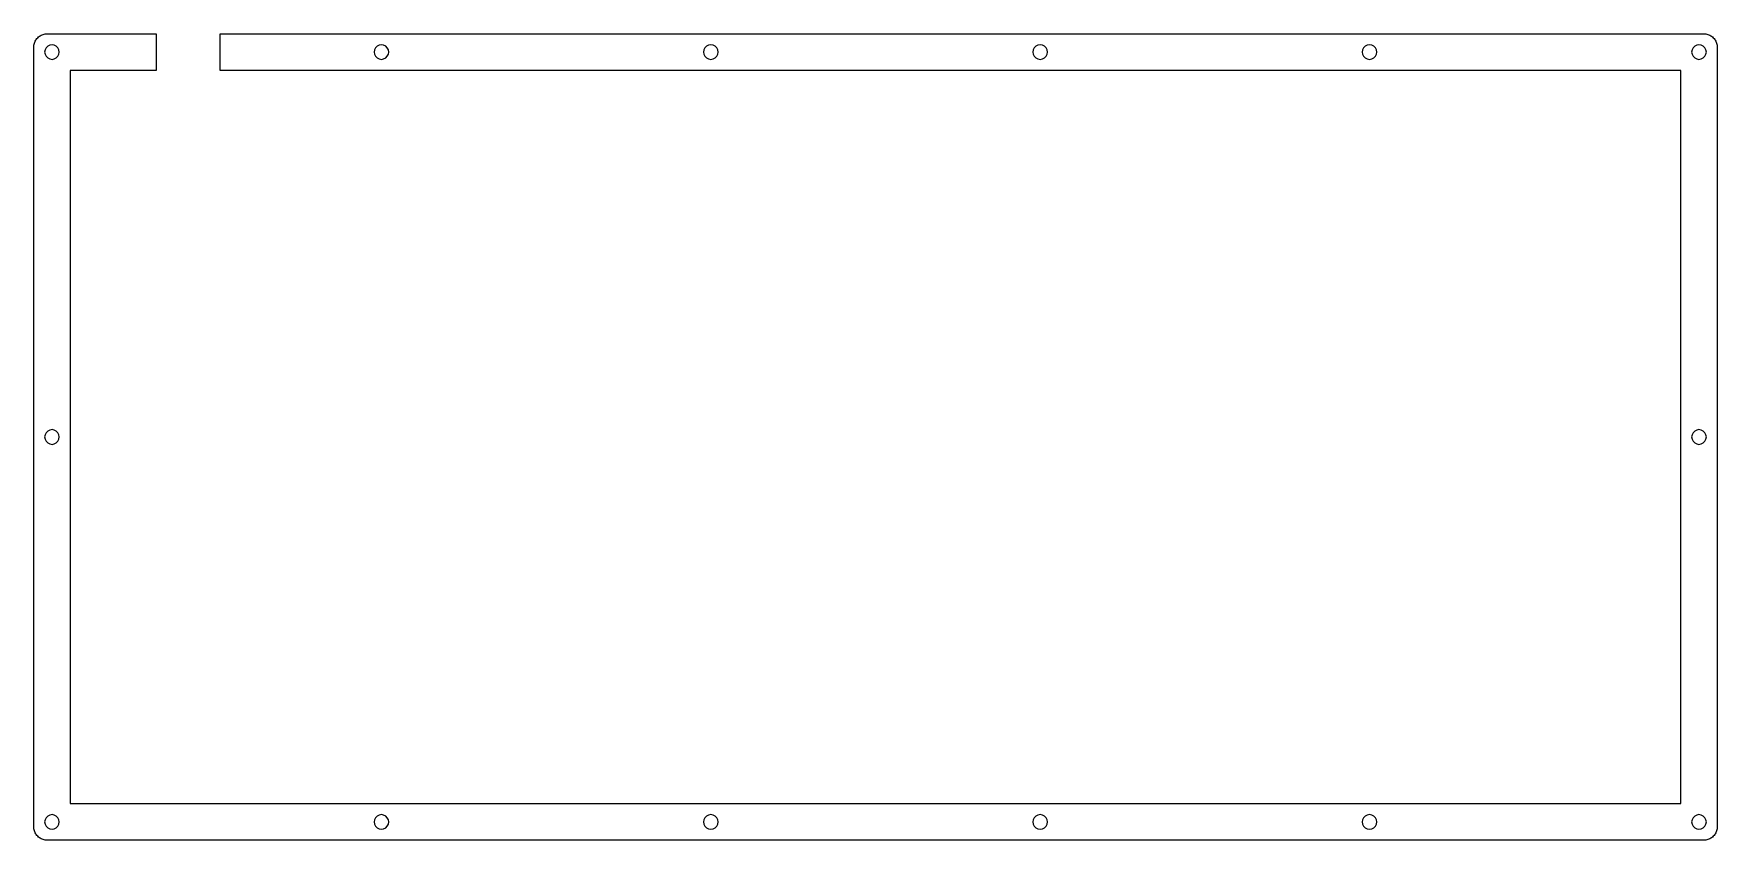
# Model space of a CAD drawing. Extents: x 0 to 368, y 0 to 176.
import ezdxf

# ---------------------------------------------------------------- set-up
doc = ezdxf.new("R2010")
doc.units = 0
doc.layers.get('0').update_dxf_attribs({"linetype": 'CONTINUOUS'})

msp = doc.modelspace()

# ---------------------------------------------------------------- linework, layer by layer
at = {"color": 0}
for p, q in [((0.095085, 173.294), (0.104731, 173.53)), ((0.095085, 3.27284), (0.095085, 173.294)), ((0.104731, 173.53), (0.130914, 173.764)), ((0.130914, 173.764), (0.177767, 173.994)), ((0.177767, 173.994), (0.241157, 174.221)), ((0.241157, 174.221), (0.323839, 174.442)), ((0.323839, 174.442), (0.421679, 174.655)), ((0.421679, 174.655), (0.537436, 174.862)), ((0.537436, 174.862), (0.666972, 175.058)), ((0.666972, 175.058), (0.813043, 175.242)), ((0.813043, 175.242), (0.972894, 175.416)), ((0.972894, 175.416), (1.14653, 175.576)), ((1.14653, 175.576), (1.33119, 175.722)), ((1.33119, 175.722), (1.52687, 175.852)), ((1.52687, 175.852), (1.73357, 175.967)), ((1.73357, 175.967), (1.94717, 176.065)), ((1.94717, 176.065), (2.16765, 176.148)), ((2.16765, 176.148), (2.39503, 176.211)), ((2.39503, 176.211), (2.62516, 176.258)), ((2.57418, 172.788), (2.49425, 172.293)), ((2.80017, 173.236), (2.57418, 172.788)), ((2.62516, 176.258), (2.85943, 176.284)), ((3.15295, 173.589), (2.80017, 173.236)), ((2.85943, 176.284), (3.09507, 176.294)), ((3.09507, 176.294), (26.8318, 176.294)), ((3.6008, 173.815), (3.15295, 173.589)), ((4.09554, 173.893), (3.6008, 173.815)), ((4.58886, 173.815), (4.09554, 173.893)), ((5.03534, 173.589), (4.58886, 173.815)), ((5.38949, 173.236), (5.03534, 173.589)), ((5.61689, 172.788), (5.38949, 173.236)), ((5.69542, 172.293), (5.61689, 172.788)), ((26.8318, 176.294), (26.8318, 168.293)), ((40.8312, 168.293), (40.8312, 176.294)), ((40.8312, 176.294), (364.568, 176.294)), ((74.4679, 172.788), (74.3892, 172.293)), ((74.695, 173.236), (74.4679, 172.788)), ((75.0492, 173.589), (74.695, 173.236)), ((75.4959, 173.815), (75.0492, 173.589)), ((75.989, 173.893), (75.4959, 173.815)), ((76.484, 173.815), (75.989, 173.893)), ((76.9303, 173.589), (76.484, 173.815)), ((77.2844, 173.236), (76.9303, 173.589)), ((77.512, 172.788), (77.2844, 173.236)), ((77.5892, 172.293), (77.512, 172.788)), ((146.363, 172.788), (146.284, 172.293)), ((146.589, 173.236), (146.363, 172.788)), ((146.943, 173.589), (146.589, 173.236)), ((147.389, 173.815), (146.943, 173.589)), ((147.884, 173.893), (147.389, 173.815)), ((148.379, 173.815), (147.884, 173.893)), ((148.824, 173.589), (148.379, 173.815)), ((149.178, 173.236), (148.824, 173.589)), ((149.407, 172.788), (149.178, 173.236)), ((149.484, 172.293), (149.407, 172.788)), ((218.258, 172.788), (218.179, 172.293)), ((218.484, 173.236), (218.258, 172.788)), ((218.838, 173.589), (218.484, 173.236)), ((219.285, 173.815), (218.838, 173.589)), ((219.779, 173.893), (219.285, 173.815)), ((220.274, 173.815), (219.779, 173.893)), ((220.719, 173.589), (220.274, 173.815)), ((221.073, 173.236), (220.719, 173.589)), ((221.301, 172.788), (221.073, 173.236)), ((221.379, 172.293), (221.301, 172.788)), ((290.153, 172.788), (290.073, 172.293)), ((290.379, 173.236), (290.153, 172.788)), ((290.733, 173.589), (290.379, 173.236)), ((291.18, 173.815), (290.733, 173.589)), ((291.673, 173.893), (291.18, 173.815)), ((292.169, 173.815), (291.673, 173.893)), ((292.614, 173.589), (292.169, 173.815)), ((292.968, 173.236), (292.614, 173.589)), ((293.195, 172.788), (292.968, 173.236)), ((293.274, 172.293), (293.195, 172.788)), ((362.045, 172.788), (361.968, 172.293)), ((362.275, 173.236), (362.045, 172.788)), ((362.627, 173.589), (362.275, 173.236)), ((363.075, 173.815), (362.627, 173.589)), ((363.569, 173.893), (363.075, 173.815)), ((364.063, 173.815), (363.569, 173.893)), ((364.508, 173.589), (364.063, 173.815)), ((364.864, 173.236), (364.508, 173.589)), ((364.568, 176.294), (364.804, 176.284)), ((364.804, 176.284), (365.037, 176.258)), ((365.09, 172.788), (364.864, 173.236)), ((365.037, 176.258), (365.27, 176.211)), ((365.171, 172.293), (365.09, 172.788)), ((365.27, 176.211), (365.495, 176.148)), ((365.495, 176.148), (365.718, 176.065)), ((365.718, 176.065), (365.933, 175.967)), ((365.933, 175.967), (366.134, 175.852)), ((366.134, 175.852), (366.332, 175.722)), ((366.332, 175.722), (366.518, 175.576)), ((366.518, 175.576), (366.688, 175.416)), ((366.688, 175.416), (366.85, 175.242)), ((366.85, 175.242), (366.995, 175.058)), ((366.995, 175.058), (367.125, 174.862)), ((367.125, 174.862), (367.242, 174.655)), ((367.242, 174.655), (367.34, 174.442)), ((367.34, 174.442), (367.422, 174.221)), ((367.422, 174.221), (367.485, 173.994)), ((367.485, 173.994), (367.531, 173.764)), ((367.531, 173.764), (367.559, 173.53)), ((367.559, 173.53), (367.57, 173.294)), ((367.57, 173.294), (367.57, 3.27284)), ((2.49425, 172.293), (2.57418, 171.8)), ((2.57418, 171.8), (2.80017, 171.354)), ((2.80017, 171.354), (3.15295, 171)), ((3.15295, 171), (3.6008, 170.772)), ((3.6008, 170.772), (4.09554, 170.693)), ((4.09554, 170.693), (4.58886, 170.772)), ((4.58886, 170.772), (5.03534, 171)), ((5.03534, 171), (5.38949, 171.354)), ((5.38949, 171.354), (5.61689, 171.8)), ((5.61689, 171.8), (5.69542, 172.293)), ((74.3892, 172.293), (74.4679, 171.8)), ((74.4679, 171.8), (74.695, 171.354)), ((74.695, 171.354), (75.0492, 171)), ((75.0492, 171), (75.4959, 170.772)), ((75.4959, 170.772), (75.989, 170.693)), ((75.989, 170.693), (76.484, 170.772)), ((76.484, 170.772), (76.9303, 171)), ((76.9303, 171), (77.2844, 171.354)), ((77.2844, 171.354), (77.512, 171.8)), ((77.512, 171.8), (77.5892, 172.293)), ((146.284, 172.293), (146.363, 171.8)), ((146.363, 171.8), (146.589, 171.354)), ((146.589, 171.354), (146.943, 171)), ((146.943, 171), (147.389, 170.772)), ((147.389, 170.772), (147.884, 170.693)), ((147.884, 170.693), (148.379, 170.772)), ((148.379, 170.772), (148.824, 171)), ((148.824, 171), (149.178, 171.354)), ((149.178, 171.354), (149.407, 171.8)), ((149.407, 171.8), (149.484, 172.293)), ((218.179, 172.293), (218.258, 171.8)), ((218.258, 171.8), (218.484, 171.354)), ((218.484, 171.354), (218.838, 171)), ((218.838, 171), (219.285, 170.772)), ((219.285, 170.772), (219.779, 170.693)), ((219.779, 170.693), (220.274, 170.772)), ((220.274, 170.772), (220.719, 171)), ((220.719, 171), (221.073, 171.354)), ((221.073, 171.354), (221.301, 171.8)), ((221.301, 171.8), (221.379, 172.293)), ((290.073, 172.293), (290.153, 171.8)), ((290.153, 171.8), (290.379, 171.354)), ((290.379, 171.354), (290.733, 171)), ((290.733, 171), (291.18, 170.772)), ((291.18, 170.772), (291.673, 170.693)), ((291.673, 170.693), (292.169, 170.772)), ((292.169, 170.772), (292.614, 171)), ((292.614, 171), (292.968, 171.354)), ((292.968, 171.354), (293.195, 171.8)), ((293.195, 171.8), (293.274, 172.293)), ((361.968, 172.293), (362.045, 171.8)), ((362.045, 171.8), (362.275, 171.354)), ((362.275, 171.354), (362.627, 171)), ((362.627, 171), (363.075, 170.772)), ((363.075, 170.772), (363.569, 170.693)), ((363.569, 170.693), (364.063, 170.772)), ((364.063, 170.772), (364.508, 171)), ((364.508, 171), (364.864, 171.354)), ((364.864, 171.354), (365.09, 171.8)), ((365.09, 171.8), (365.171, 172.293)), ((26.8318, 168.293), (8.09597, 168.293)), ((8.09597, 168.293), (8.09597, 8.27236)), ((359.569, 168.293), (40.8312, 168.293)), ((359.569, 8.27236), (359.569, 168.293)), ((2.57418, 88.7772), (2.49425, 88.284)), ((2.49425, 88.284), (2.57418, 87.7895)), ((2.80017, 89.2239), (2.57418, 88.7772)), ((3.15295, 89.578), (2.80017, 89.2239)), ((3.6008, 89.8052), (3.15295, 89.578)), ((4.09554, 89.8839), (3.6008, 89.8052)), ((4.58886, 89.8052), (4.09554, 89.8839)), ((5.03534, 89.578), (4.58886, 89.8052)), ((5.38949, 89.2239), (5.03534, 89.578)), ((5.61689, 88.7772), (5.38949, 89.2239)), ((5.69542, 88.284), (5.61689, 88.7772)), ((5.61689, 87.7895), (5.69542, 88.284)), ((362.045, 88.7772), (361.968, 88.284)), ((361.968, 88.284), (362.045, 87.7895)), ((362.275, 89.2239), (362.045, 88.7772)), ((362.627, 89.578), (362.275, 89.2239)), ((363.075, 89.8052), (362.627, 89.578)), ((363.569, 89.8839), (363.075, 89.8052)), ((364.063, 89.8052), (363.569, 89.8839)), ((364.508, 89.578), (364.063, 89.8052)), ((364.864, 89.2239), (364.508, 89.578)), ((365.09, 88.7772), (364.864, 89.2239)), ((365.171, 88.284), (365.09, 88.7772)), ((365.09, 87.7895), (365.171, 88.284)), ((2.57418, 87.7895), (2.80017, 87.3428)), ((2.80017, 87.3428), (3.15295, 86.9901)), ((3.15295, 86.9901), (3.6008, 86.7615)), ((3.6008, 86.7615), (4.09554, 86.6828)), ((4.09554, 86.6828), (4.58886, 86.7615)), ((4.58886, 86.7615), (5.03534, 86.9901)), ((5.03534, 86.9901), (5.38949, 87.3428)), ((5.38949, 87.3428), (5.61689, 87.7895)), ((362.045, 87.7895), (362.275, 87.3428)), ((362.275, 87.3428), (362.627, 86.9901)), ((362.627, 86.9901), (363.075, 86.7615)), ((363.075, 86.7615), (363.569, 86.6828)), ((363.569, 86.6828), (364.063, 86.7615)), ((364.063, 86.7615), (364.508, 86.9901)), ((364.508, 86.9901), (364.864, 87.3428)), ((364.864, 87.3428), (365.09, 87.7895)), ((8.09597, 8.27236), (359.569, 8.27236)), ((2.57418, 4.768), (2.49425, 4.27193)), ((2.49425, 4.27193), (2.57418, 3.77857)), ((2.80017, 5.2131), (2.57418, 4.768)), ((2.57418, 3.77857), (2.80017, 3.3321)), ((3.15295, 5.56729), (2.80017, 5.2131)), ((3.6008, 5.79466), (3.15295, 5.56729)), ((4.09554, 5.87181), (3.6008, 5.79466)), ((4.58886, 5.79466), (4.09554, 5.87181)), ((5.03534, 5.56729), (4.58886, 5.79466)), ((5.38949, 5.2131), (5.03534, 5.56729)), ((5.61689, 4.768), (5.38949, 5.2131)), ((5.38949, 3.3321), (5.61689, 3.77857)), ((5.69542, 4.27193), (5.61689, 4.768)), ((5.61689, 3.77857), (5.69542, 4.27193)), ((74.4679, 4.768), (74.3892, 4.27193)), ((74.3892, 4.27193), (74.4679, 3.77857)), ((74.695, 5.2131), (74.4679, 4.768)), ((74.4679, 3.77857), (74.695, 3.3321)), ((75.0492, 5.56729), (74.695, 5.2131)), ((75.4959, 5.79466), (75.0492, 5.56729)), ((75.989, 5.87181), (75.4959, 5.79466)), ((76.484, 5.79466), (75.989, 5.87181)), ((76.9303, 5.56729), (76.484, 5.79466)), ((77.2844, 5.2131), (76.9303, 5.56729)), ((77.512, 4.768), (77.2844, 5.2131)), ((77.2844, 3.3321), (77.512, 3.77857)), ((77.5892, 4.27193), (77.512, 4.768)), ((77.512, 3.77857), (77.5892, 4.27193)), ((146.363, 4.768), (146.284, 4.27193)), ((146.284, 4.27193), (146.363, 3.77857)), ((146.589, 5.2131), (146.363, 4.768)), ((146.363, 3.77857), (146.589, 3.3321)), ((146.943, 5.56729), (146.589, 5.2131)), ((147.389, 5.79466), (146.943, 5.56729)), ((147.884, 5.87181), (147.389, 5.79466)), ((148.379, 5.79466), (147.884, 5.87181)), ((148.824, 5.56729), (148.379, 5.79466)), ((149.178, 5.2131), (148.824, 5.56729)), ((149.407, 4.768), (149.178, 5.2131)), ((149.178, 3.3321), (149.407, 3.77857)), ((149.484, 4.27193), (149.407, 4.768)), ((149.407, 3.77857), (149.484, 4.27193)), ((218.258, 4.768), (218.179, 4.27193)), ((218.179, 4.27193), (218.258, 3.77857)), ((218.484, 5.2131), (218.258, 4.768)), ((218.258, 3.77857), (218.484, 3.3321)), ((218.838, 5.56729), (218.484, 5.2131)), ((219.285, 5.79466), (218.838, 5.56729)), ((219.779, 5.87181), (219.285, 5.79466)), ((220.274, 5.79466), (219.779, 5.87181)), ((220.719, 5.56729), (220.274, 5.79466)), ((221.073, 5.2131), (220.719, 5.56729)), ((221.301, 4.768), (221.073, 5.2131)), ((221.073, 3.3321), (221.301, 3.77857)), ((221.379, 4.27193), (221.301, 4.768)), ((221.301, 3.77857), (221.379, 4.27193)), ((290.153, 4.768), (290.073, 4.27193)), ((290.073, 4.27193), (290.153, 3.77857)), ((290.379, 5.2131), (290.153, 4.768)), ((290.153, 3.77857), (290.379, 3.3321)), ((290.733, 5.56729), (290.379, 5.2131)), ((291.18, 5.79466), (290.733, 5.56729)), ((291.673, 5.87181), (291.18, 5.79466)), ((292.169, 5.79466), (291.673, 5.87181)), ((292.614, 5.56729), (292.169, 5.79466)), ((292.968, 5.2131), (292.614, 5.56729)), ((293.195, 4.768), (292.968, 5.2131)), ((292.968, 3.3321), (293.195, 3.77857)), ((293.274, 4.27193), (293.195, 4.768)), ((293.195, 3.77857), (293.274, 4.27193)), ((362.045, 4.768), (361.968, 4.27193)), ((361.968, 4.27193), (362.045, 3.77857)), ((362.275, 5.2131), (362.045, 4.768)), ((362.045, 3.77857), (362.275, 3.3321)), ((362.627, 5.56729), (362.275, 5.2131)), ((363.075, 5.79466), (362.627, 5.56729)), ((363.569, 5.87181), (363.075, 5.79466)), ((364.063, 5.79466), (363.569, 5.87181)), ((364.508, 5.56729), (364.063, 5.79466)), ((364.864, 5.2131), (364.508, 5.56729)), ((365.09, 4.768), (364.864, 5.2131)), ((364.864, 3.3321), (365.09, 3.77857)), ((365.171, 4.27193), (365.09, 4.768)), ((365.09, 3.77857), (365.171, 4.27193)), ((0.104731, 3.0372), (0.095085, 3.27284)), ((0.130914, 2.80293), (0.104731, 3.0372)), ((0.177767, 2.5728), (0.130914, 2.80293)), ((0.241157, 2.34542), (0.177767, 2.5728)), ((0.323839, 2.12494), (0.241157, 2.34542)), ((0.421679, 1.91134), (0.323839, 2.12494)), ((0.537436, 1.70601), (0.421679, 1.91134)), ((0.666972, 1.50895), (0.537436, 1.70601)), ((0.813043, 1.3243), (0.666972, 1.50895)), ((0.972894, 1.15204), (0.813043, 1.3243)), ((1.14653, 0.990808), (0.972894, 1.15204)), ((1.33119, 0.844737), (1.14653, 0.990808)), ((1.52687, 0.7152), (1.33119, 0.844737)), ((1.73357, 0.599447), (1.52687, 0.7152)), ((1.94717, 0.501608), (1.73357, 0.599447)), ((2.16765, 0.418924), (1.94717, 0.501608)), ((2.39503, 0.355533), (2.16765, 0.418924)), ((2.62516, 0.310059), (2.39503, 0.355533)), ((2.85943, 0.282498), (2.62516, 0.310059)), ((2.80017, 3.3321), (3.15295, 2.97794)), ((3.09507, 0.272852), (2.85943, 0.282498)), ((364.568, 0.272852), (3.09507, 0.272852)), ((3.15295, 2.97794), (3.6008, 2.75194)), ((3.6008, 2.75194), (4.09554, 2.67202)), ((4.09554, 2.67202), (4.58886, 2.75194)), ((4.58886, 2.75194), (5.03534, 2.97794)), ((5.03534, 2.97794), (5.38949, 3.3321)), ((74.695, 3.3321), (75.0492, 2.97794)), ((75.0492, 2.97794), (75.4959, 2.75194)), ((75.4959, 2.75194), (75.989, 2.67202)), ((75.989, 2.67202), (76.484, 2.75194)), ((76.484, 2.75194), (76.9303, 2.97794)), ((76.9303, 2.97794), (77.2844, 3.3321)), ((146.589, 3.3321), (146.943, 2.97794)), ((146.943, 2.97794), (147.389, 2.75194)), ((147.389, 2.75194), (147.884, 2.67202)), ((147.884, 2.67202), (148.379, 2.75194)), ((148.379, 2.75194), (148.824, 2.97794)), ((148.824, 2.97794), (149.178, 3.3321)), ((218.484, 3.3321), (218.838, 2.97794)), ((218.838, 2.97794), (219.285, 2.75194)), ((219.285, 2.75194), (219.779, 2.67202)), ((219.779, 2.67202), (220.274, 2.75194)), ((220.274, 2.75194), (220.719, 2.97794)), ((220.719, 2.97794), (221.073, 3.3321)), ((290.379, 3.3321), (290.733, 2.97794)), ((290.733, 2.97794), (291.18, 2.75194)), ((291.18, 2.75194), (291.673, 2.67202)), ((291.673, 2.67202), (292.169, 2.75194)), ((292.169, 2.75194), (292.614, 2.97794)), ((292.614, 2.97794), (292.968, 3.3321)), ((362.275, 3.3321), (362.627, 2.97794)), ((362.627, 2.97794), (363.075, 2.75194)), ((363.075, 2.75194), (363.569, 2.67202)), ((363.569, 2.67202), (364.063, 2.75194)), ((364.063, 2.75194), (364.508, 2.97794)), ((364.508, 2.97794), (364.864, 3.3321)), ((364.804, 0.282498), (364.568, 0.272852)), ((365.037, 0.310059), (364.804, 0.282498)), ((365.27, 0.355533), (365.037, 0.310059)), ((365.495, 0.418924), (365.27, 0.355533)), ((365.718, 0.501608), (365.495, 0.418924)), ((365.933, 0.599447), (365.718, 0.501608)), ((366.134, 0.7152), (365.933, 0.599447)), ((366.332, 0.844737), (366.134, 0.7152)), ((366.518, 0.990808), (366.332, 0.844737)), ((366.688, 1.15204), (366.518, 0.990808)), ((366.85, 1.3243), (366.688, 1.15204)), ((366.995, 1.50895), (366.85, 1.3243)), ((367.125, 1.70601), (366.995, 1.50895)), ((367.242, 1.91134), (367.125, 1.70601)), ((367.34, 2.12494), (367.242, 1.91134)), ((367.422, 2.34542), (367.34, 2.12494)), ((367.485, 2.5728), (367.422, 2.34542)), ((367.531, 2.80293), (367.485, 2.5728)), ((367.559, 3.0372), (367.531, 2.80293)), ((367.57, 3.27284), (367.559, 3.0372))]:
    msp.add_line(p, q, dxfattribs=at)

doc.saveas('drawing.dxf')
